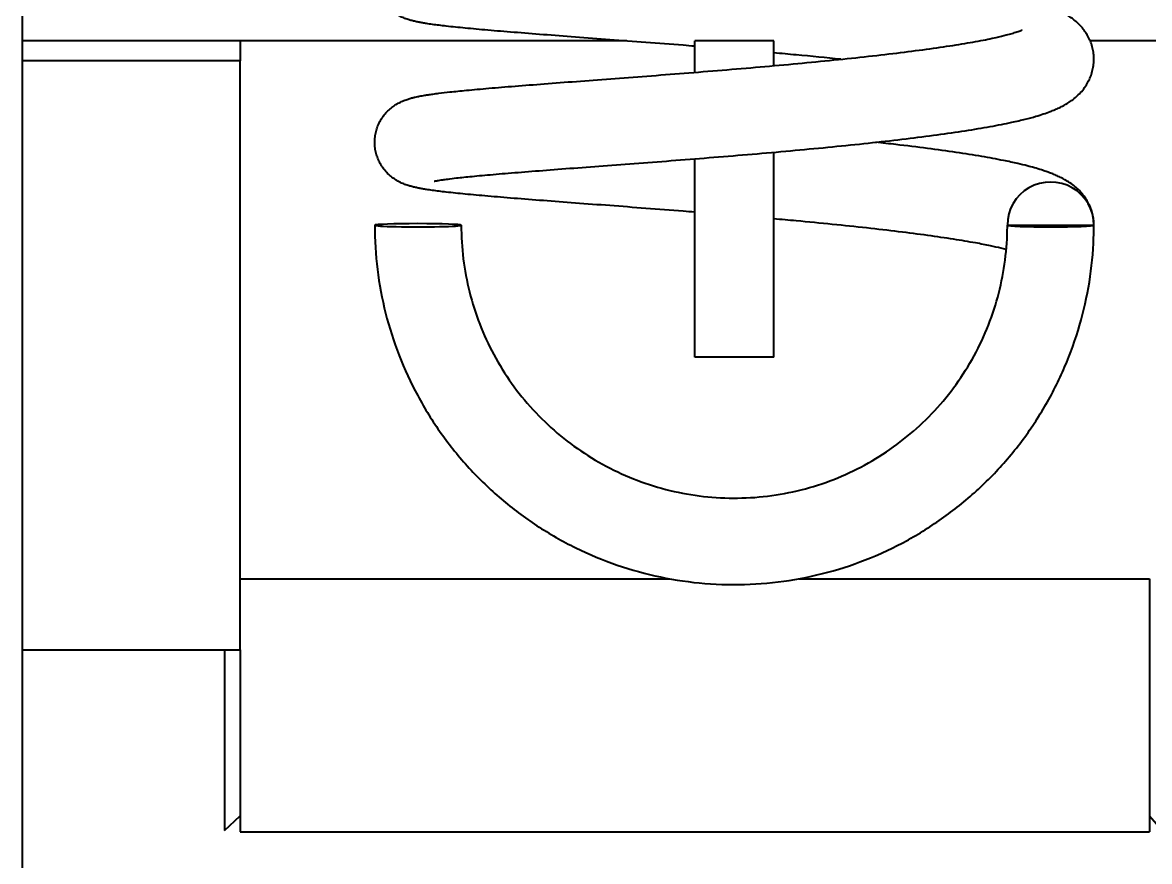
# Model space of a CAD drawing. Header units: millimetres. Extents: x 30271 to 35001, y 5679 to 9007.
# Drawn here: x 30930.7 to 31073.2, y 7720.5 to 7826.6 of the extents above; entities that cross this region are included whole.
import ezdxf

# ---------------------------------------------------------------- set-up
doc = ezdxf.new("R2010")
doc.units = ezdxf.units.MM
doc.linetypes.add('K5LT_BASIC', pattern=[0])
doc.layers.add('0 VIEW0', color=7, linetype='Continuous')

msp = doc.modelspace()

# ---------------------------------------------------------------- linework, layer by layer
at = {"layer": '0 VIEW0', "color": 5, "linetype": 'K5LT_BASIC', "lineweight": 40}
for p, q in [((30930.734, 7593.379), (30930.734, 8248.379)), ((31057.14, 7825.692), (31057.14, 7825.692)), ((30958.234, 7824.284), (30930.734, 7824.284)), ((31007.131, 7824.284), (30930.734, 7824.284)), ((30958.234, 7824.284), (30958.234, 7821.784)), ((31025.734, 7824.284), (31015.734, 7824.284)), ((31015.734, 7820.319), (31015.734, 7824.284)), ((31025.734, 7821.16), (31025.734, 7824.284)), ((31500.734, 7824.284), (31065.742, 7824.284)), ((30958.234, 7821.784), (30930.734, 7821.784)), ((30958.234, 7747.305), (30958.234, 7821.784)), ((31015.734, 7784.284), (31015.734, 7809.382)), ((31025.734, 7784.284), (31025.734, 7810.215)), ((31055.264, 7800.982), (31066.204, 7800.982)), ((31025.734, 7784.284), (31015.734, 7784.284)), ((30958.234, 7756.284), (31012.535, 7756.284)), ((31028.932, 7756.284), (31073.234, 7756.284)), ((31073.234, 7756.284), (31073.234, 7724.284)), ((30930.734, 7747.305), (30958.234, 7747.305)), ((30956.29, 7747.305), (30956.29, 7724.448)), ((30958.234, 7747.305), (30958.234, 7724.284)), ((30958.234, 7747.305), (30958.234, 7726.284)), ((30956.29, 7724.448), (30958.234, 7726.284)), ((31073.234, 7726.284), (31075.008, 7724.284)), ((30958.234, 7724.284), (31073.234, 7724.284))]:
    msp.add_line(p, q, dxfattribs=at)
for centre, major_axis, ratio, start_param, end_param in [((31060.734, 7800.982), (5.47, 0), 0.99933, 0, 3.1415927), ((30980.734, 7800.982), (-5.47, 0), 0.0365989, 3.1415927, 6.2831853), ((30980.734, 7800.982), (-5.47, 0), 0.0365989, 0, 3.1415927), ((31060.734, 7800.982), (5.47, 0), 0.0365989, 3.1415927, 6.2831853)]:
    msp.add_ellipse(centre, major_axis=major_axis, ratio=ratio, start_param=start_param, end_param=end_param, dxfattribs=at)
for points, knots in [([(31015.734, 7823.617), (31015.245, 7823.656), (31013.162, 7823.822), (31009.528, 7824.103), (31004.955, 7824.448), (31000.604, 7824.774), (30996.542, 7825.081), (30992.83, 7825.37), (30989.522, 7825.644), (30986.66, 7825.903), (30984.357, 7826.142), (30982.82, 7826.332), (30981.885, 7826.47), (30981.325, 7826.563), (30980.942, 7826.634), (30980.642, 7826.695), (30980.417, 7826.744), (30980.192, 7826.797), (30979.963, 7826.855), (30979.728, 7826.921), (30979.484, 7826.995), (30979.227, 7827.082), (30978.96, 7827.183), (30978.586, 7827.343), (30978.094, 7827.591), (30977.472, 7828.006), (30976.914, 7828.491), (30976.434, 7829.032), (30976.036, 7829.613), (30975.718, 7830.231), (30975.48, 7830.879), (30975.325, 7831.549), (30975.27, 7832.081), (30975.264, 7832.385), (30975.264, 7832.461)], [0, 0, 0, 0, 0.8254256, 3.5212923, 6.2211602, 8.9221138, 11.6207597, 14.3126865, 16.9915388, 19.6472425, 22.2621956, 24.5298058, 25.678137, 26.4442117, 27.2101005, 27.5937664, 27.9770955, 28.3604247, 28.7435243, 29.1258285, 29.5060374, 29.8812831, 30.2453906, 30.585283, 31.2650676, 31.8365933, 32.3432762, 32.8007225, 33.2318968, 33.649151, 34.05852, 34.4633255, 34.865635, 35, 35, 35, 35]), ([(31066.204, 7821.968), (31066.204, 7822.207), (31066.175, 7822.688), (31066.047, 7823.396), (31065.835, 7824.084), (31065.545, 7824.745), (31065.178, 7825.371), (31064.737, 7825.959), (31064.223, 7826.508), (31063.631, 7827.018), (31063.015, 7827.45), (31062.412, 7827.803), (31061.847, 7828.091), (31061.293, 7828.339), (31060.733, 7828.564), (31060.164, 7828.771), (31059.49, 7828.995), (31058.709, 7829.229), (31057.724, 7829.494), (31056.453, 7829.803), (31054.59, 7830.201), (31052.032, 7830.673), (31048.823, 7831.181), (31045.19, 7831.685), (31041.733, 7832.11), (31039.478, 7832.366), (31038.614, 7832.461)], [0, 0, 0, 0, 0.5074456, 1.0181481, 1.538123, 2.0748372, 2.6391931, 3.2439304, 3.9092281, 4.6632181, 5.546556, 6.3507265, 7.1034732, 7.8562199, 8.6063298, 9.3494668, 10.0775867, 11.1544786, 12.1695261, 13.440089, 15.2215022, 17.6445467, 20.1852192, 22.7795198, 25.4097291, 27, 27, 27, 27]), ([(30975.264, 7811.475), (30975.264, 7811.703), (30975.292, 7812.158), (30975.418, 7812.83), (30975.625, 7813.48), (30975.91, 7814.099), (30976.268, 7814.678), (30976.69, 7815.207), (30977.17, 7815.68), (30977.699, 7816.091), (30978.266, 7816.438), (30978.729, 7816.658), (30979.09, 7816.804), (30979.356, 7816.898), (30979.6, 7816.977), (30979.828, 7817.044), (30980.039, 7817.1), (30980.226, 7817.147), (30980.449, 7817.199), (30980.669, 7817.246), (30980.964, 7817.306), (30981.257, 7817.36), (30981.627, 7817.423), (30982.068, 7817.493), (30982.654, 7817.578), (30983.543, 7817.694), (30984.893, 7817.851), (30986.939, 7818.059), (30989.664, 7818.304), (30992.958, 7818.576), (30996.663, 7818.864), (31000.723, 7819.171), (31005.077, 7819.497), (31009.656, 7819.843), (31014.39, 7820.21), (31019.203, 7820.597), (31024.02, 7821.004), (31028.763, 7821.432), (31033.358, 7821.877), (31037.729, 7822.338), (31041.807, 7822.813), (31045.523, 7823.297), (31048.816, 7823.784), (31051.625, 7824.265), (31053.699, 7824.687), (31055.046, 7825.011), (31055.89, 7825.244), (31056.418, 7825.41), (31056.775, 7825.537), (31056.999, 7825.626), (31057.109, 7825.677), (31057.136, 7825.69), (31057.14, 7825.692)], [0, 0, 0, 0, 0.3178736, 0.6361462, 0.9560878, 1.2791805, 1.6073497, 1.9440178, 2.2953134, 2.6728687, 3.0985734, 3.6103005, 3.910608, 4.2027571, 4.4949062, 4.7834239, 5.0621746, 5.3197406, 5.5338681, 5.962123, 6.2147897, 6.7201231, 7.1256949, 7.6340517, 8.3478822, 9.1695911, 10.5099722, 12.2814911, 14.3551333, 16.4596376, 18.5819236, 20.7143166, 22.8519015, 24.991232, 27.129637, 29.2648065, 31.3945086, 33.5163572, 35.6275762, 37.7247122, 39.8032319, 41.8569019, 43.8767476, 45.8492214, 47.7530011, 49.054655, 49.9640546, 50.8738797, 51.480397, 52.0869144, 52.69321, 53, 53, 53, 53]), ([(30982.789, 7806.548), (30982.794, 7806.549), (30982.815, 7806.554), (30982.875, 7806.568), (30982.958, 7806.585), (30983.064, 7806.606), (30983.232, 7806.637), (30983.488, 7806.68), (30983.921, 7806.746), (30984.59, 7806.837), (30985.757, 7806.978), (30987.592, 7807.169), (30990.181, 7807.406), (30993.338, 7807.669), (30996.94, 7807.951), (31000.927, 7808.254), (31005.234, 7808.576), (31009.79, 7808.92), (31014.524, 7809.284), (31019.36, 7809.671), (31024.225, 7810.079), (31029.042, 7810.508), (31033.738, 7810.958), (31038.243, 7811.427), (31042.491, 7811.913), (31046.421, 7812.415), (31049.982, 7812.93), (31053.133, 7813.455), (31055.614, 7813.943), (31057.483, 7814.376), (31058.783, 7814.726), (31059.821, 7815.045), (31060.607, 7815.322), (31061.273, 7815.588), (31061.835, 7815.839), (31062.393, 7816.123), (31062.956, 7816.451), (31063.568, 7816.87), (31064.193, 7817.393), (31064.785, 7818.029), (31065.261, 7818.689), (31065.636, 7819.373), (31065.915, 7820.075), (31066.103, 7820.792), (31066.189, 7821.427), (31066.204, 7821.819), (31066.204, 7821.968)], [0, 0, 0, 0, 0.265147, 0.5300329, 0.7948862, 1.0597395, 1.3240186, 1.8524933, 2.3809681, 3.1737076, 4.2306187, 5.8157603, 7.588376, 9.3987817, 11.2331025, 13.0832077, 14.9439365, 16.8117619, 18.684077, 20.5587758, 22.4339788, 24.3078234, 26.1782683, 28.0428719, 29.8985001, 31.7408553, 33.5637232, 35.3576308, 37.1072271, 38.3396125, 39.3973955, 40.1913915, 40.9851713, 41.5155989, 42.0455577, 42.5755166, 43.1048551, 43.631961, 44.2698346, 44.7959375, 45.2527217, 45.6665354, 46.0524549, 46.4215193, 46.780375, 47, 47, 47, 47]), ([(31034.188, 7821.968), (31032.358, 7822.156), (31029.555, 7822.429), (31026.683, 7822.691), (31025.734, 7822.776)], [0, 0, 0, 0, 3.3560315, 5, 5, 5, 5]), ([(31015.734, 7802.631), (31015.245, 7802.67), (31013.162, 7802.836), (31009.528, 7803.117), (31004.955, 7803.462), (31000.604, 7803.788), (30996.542, 7804.095), (30992.83, 7804.385), (30989.522, 7804.658), (30986.66, 7804.917), (30984.357, 7805.156), (30982.82, 7805.347), (30981.885, 7805.484), (30981.325, 7805.577), (30980.942, 7805.648), (30980.642, 7805.709), (30980.417, 7805.758), (30980.192, 7805.811), (30979.963, 7805.87), (30979.728, 7805.935), (30979.484, 7806.009), (30979.227, 7806.096), (30978.96, 7806.197), (30978.586, 7806.357), (30978.094, 7806.605), (30977.472, 7807.02), (30976.914, 7807.506), (30976.434, 7808.046), (30976.036, 7808.627), (30975.718, 7809.245), (30975.48, 7809.893), (30975.325, 7810.563), (30975.27, 7811.095), (30975.264, 7811.399), (30975.264, 7811.475)], [0, 0, 0, 0, 0.8254256, 3.5212923, 6.2211602, 8.9221138, 11.6207597, 14.3126865, 16.9915388, 19.6472425, 22.2621956, 24.5298058, 25.678137, 26.4442117, 27.2101005, 27.5937664, 27.9770955, 28.3604247, 28.7435243, 29.1258285, 29.5060374, 29.8812831, 30.2453906, 30.585283, 31.2650676, 31.8365933, 32.3432762, 32.8007225, 33.2318968, 33.649151, 34.05852, 34.4633255, 34.865635, 35, 35, 35, 35]), ([(31066.204, 7800.982), (31066.204, 7801.222), (31066.175, 7801.702), (31066.047, 7802.41), (31065.835, 7803.098), (31065.545, 7803.759), (31065.178, 7804.385), (31064.737, 7804.974), (31064.223, 7805.522), (31063.631, 7806.032), (31063.015, 7806.464), (31062.412, 7806.817), (31061.847, 7807.105), (31061.293, 7807.353), (31060.733, 7807.578), (31060.164, 7807.785), (31059.49, 7808.009), (31058.709, 7808.243), (31057.724, 7808.508), (31056.453, 7808.817), (31054.59, 7809.215), (31052.032, 7809.687), (31048.823, 7810.195), (31045.19, 7810.699), (31041.733, 7811.124), (31039.478, 7811.38), (31038.614, 7811.475)], [0, 0, 0, 0, 0.5074456, 1.0181481, 1.538123, 2.0748372, 2.6391931, 3.2439304, 3.9092281, 4.6632181, 5.546556, 6.3507265, 7.1034732, 7.8562199, 8.6063298, 9.3494668, 10.0775867, 11.1544786, 12.1695261, 13.440089, 15.2215022, 17.6445467, 20.1852192, 22.7795198, 25.4097291, 27, 27, 27, 27]), ([(30975.264, 7800.982), (30975.263, 7799.112), (30975.496, 7795.371), (30976.531, 7789.845), (30978.241, 7784.486), (30980.6, 7779.376), (30983.575, 7774.591), (30987.122, 7770.205), (30991.189, 7766.285), (30995.718, 7762.894), (31000.642, 7760.085), (31005.886, 7757.905), (31011.373, 7756.391), (31017.016, 7755.571), (31022.734, 7755.463), (31028.414, 7756.071), (31033.969, 7757.382), (31039.304, 7759.372), (31044.34, 7762.005), (31049.001, 7765.237), (31053.216, 7769.015), (31056.925, 7773.279), (31060.073, 7777.962), (31062.615, 7782.991), (31064.515, 7788.291), (31065.746, 7793.78), (31066.161, 7798.044), (31066.204, 7800.448), (31066.204, 7800.982)], [0, 0, 0, 0, 1.1396602, 2.2794629, 3.4197138, 4.5607062, 5.7027246, 6.8460407, 7.9909122, 9.1375783, 10.2862565, 11.4371386, 12.5903876, 13.7461356, 14.9044799, 16.0630575, 17.2195762, 18.3735573, 19.5251235, 20.6744308, 21.8216633, 22.9670323, 24.1107719, 25.253136, 26.3943945, 27.5348281, 28.6747286, 29, 29, 29, 29]), ([(30986.204, 7800.982), (30986.203, 7799.562), (30986.38, 7796.723), (30987.166, 7792.528), (30988.464, 7788.46), (30990.255, 7784.58), (30992.513, 7780.947), (30995.206, 7777.617), (30998.295, 7774.64), (31001.734, 7772.065), (31005.473, 7769.932), (31009.457, 7768.276), (31013.623, 7767.126), (31017.911, 7766.504), (31022.249, 7766.421), (31026.568, 7766.883), (31030.786, 7767.879), (31034.838, 7769.39), (31038.662, 7771.389), (31042.201, 7773.844), (31045.402, 7776.712), (31048.219, 7779.95), (31050.609, 7783.505), (31052.539, 7787.324), (31053.982, 7791.347), (31054.917, 7795.514), (31055.232, 7798.751), (31055.264, 7800.577), (31055.264, 7800.982)], [0, 0, 0, 0, 1.1395649, 2.2792678, 3.4194287, 4.560346, 5.7023069, 6.8455884, 7.9904504, 9.1371333, 10.2858522, 11.4367965, 12.5901265, 13.7459692, 14.9044156, 16.0636624, 17.2194937, 18.3735614, 19.5251974, 20.6745521, 21.8218083, 22.9671763, 24.1108899, 25.2532034, 26.3943899, 27.5347366, 28.674541, 29, 29, 29, 29]), ([(31055.127, 7797.912), (31054.909, 7797.969), (31054.297, 7798.121), (31053.048, 7798.399), (31051.102, 7798.778), (31048.479, 7799.219), (31045.222, 7799.694), (31041.539, 7800.17), (31037.491, 7800.638), (31033.145, 7801.095), (31029.184, 7801.477), (31026.683, 7801.705), (31025.734, 7801.79)], [0, 0, 0, 0, 0.5706258, 1.5036181, 2.669769, 4.1435047, 5.6661951, 7.2232966, 8.8054229, 10.4061095, 12.0207942, 13, 13, 13, 13])]:
    msp.add_open_spline(points, degree=3, knots=knots, dxfattribs=at)

doc.saveas('drawing.dxf')
